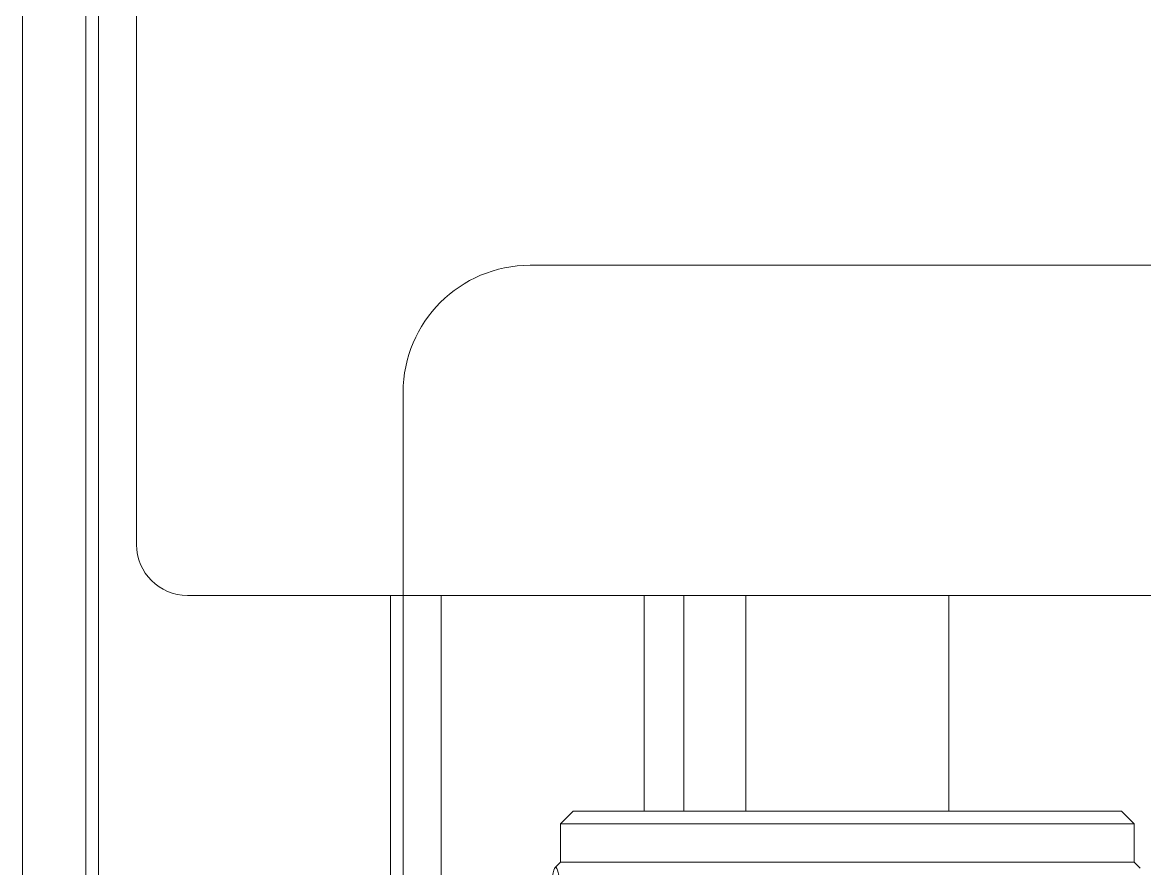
# Model space of a CAD drawing. Extents: x 500 to 100500, y -14500 to 21140.
# Drawn here: x 8956 to 9000.21, y -6816.79 to -6783.47 of the extents above; entities that cross this region are included whole.
import ezdxf

# ---------------------------------------------------------------- set-up
doc = ezdxf.new("R2010")
doc.units = 0
doc.linetypes.add('SLD-Solid', pattern=[0])
doc.layers.add('M06SMMF-001B', color=7, linetype='CONTINUOUS')
doc.layers.add('MODEL', color=7, linetype='SLD-Solid', lineweight=15)

# ---------------------------------------------------------------- blocks, each defined once
blk = doc.blocks.new('KA$Cbf7906b1')
at = {"layer": 'MODEL'}
for p, q in [((182.5, 145.6), (182.5, 25.6)), ((112.5, 125.6), (162.501, 125.6)), ((167.501, 120.6), (167.501, 60.6))]:
    blk.add_line(p, q, dxfattribs=at)
blk.add_arc((162.5, 120.6), 5, 0, 90, dxfattribs=at)
blk = doc.blocks.new('KA$C03f0ad08')
at = {"layer": 'MODEL', "color": 4}
for p, q in [((179.5, 143.6), (179.5, 1289.6)), ((180, 143.6), (180, 1289.6)), ((178, 764.6), (178, 189.6)), ((109, 187.6), (176, 187.6)), ((146, 187.6), (146, 179.1)), ((154, 179.1), (154, 187.6)), ((156.44, 179.1), (156.44, 187.6)), ((158, 179.1), (158, 187.6)), ((166, 162.6), (166, 187.6)), ((168, 162.6), (168, 187.6)), ((139.2, 179.1), (138.7, 178.6)), ((160.8, 179.1), (139.2, 179.1)), ((161.3, 178.6), (160.8, 179.1)), ((138.7, 178.6), (138.7, 177.1)), ((161.3, 178.6), (138.7, 178.6)), ((161.3, 177.1), (161.3, 178.6)), ((138.7, 177.1), (138.459, 176.859)), ((161.3, 177.1), (138.7, 177.1)), ((161.511, 176.889), (161.3, 177.1))]:
    blk.add_line(p, q, dxfattribs=at)
blk.add_arc((176, 189.6), 2, 270, 0, dxfattribs=at)
blk.add_open_spline([(161.301, 176.119), (161.331, 176.333), (161.392, 176.767), (161.49, 176.969), (161.591, 176.755), (161.656, 176.272), (161.689, 176.027)], degree=3, knots=[0, 0, 0, 0, 0.239274, 0.48511, 0.738176, 1, 1, 1, 1], dxfattribs=at)

msp = doc.modelspace()

# ---------------------------------------------------------------- block references
at = {"layer": 'M06SMMF-001B', "xscale": -1}
for name, p in [('KA$C03f0ad08', (9138.497, -6993.638, -10.475)), ('KA$Cbf7906b1', (9138.498, -6918.638, -10.475))]:
    msp.add_blockref(name, p, dxfattribs=at)

doc.saveas('drawing.dxf')
